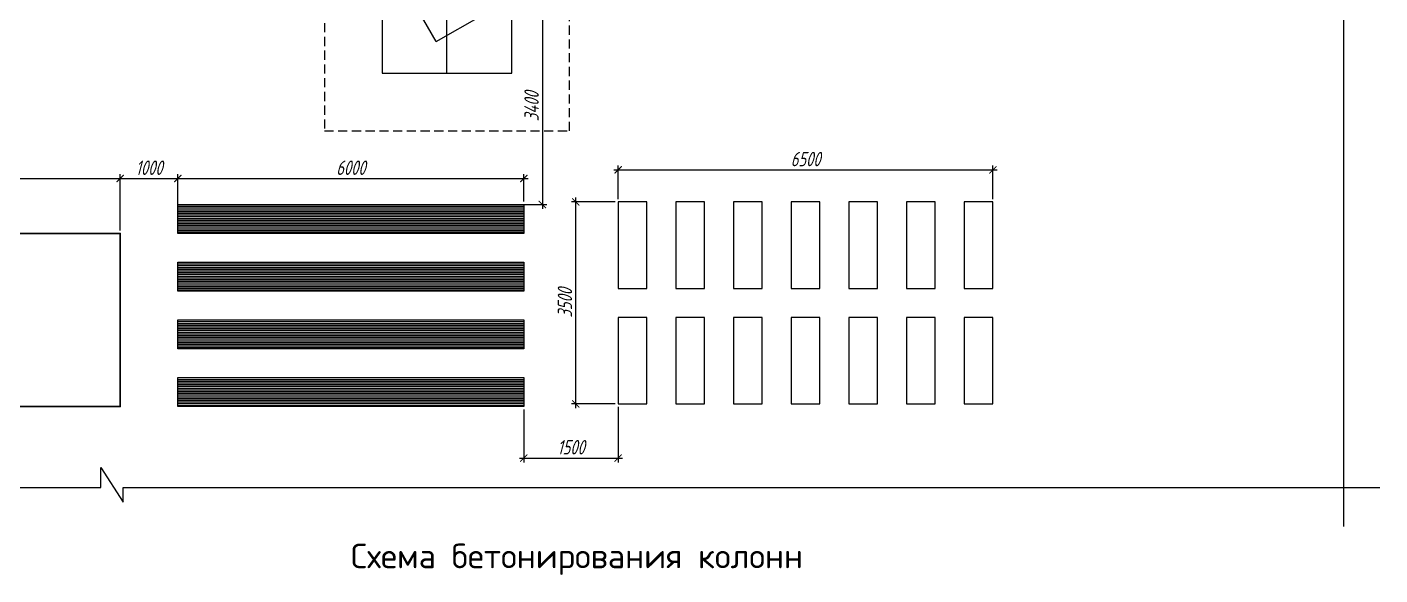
# Model space of a CAD drawing. Header units: millimetres. Extents: x 5763 to 12018931, y 39842 to 3600577.
# Drawn here: x 443604 to 490528, y 256849 to 275832 of the extents above; entities that cross this region are included whole.
import ezdxf

# ---------------------------------------------------------------- set-up
doc = ezdxf.new("R2010")
doc.units = ezdxf.units.MM
doc.linetypes.add('ACAD_ISO04W100', pattern=[30, 24, -3, 0, -3])
doc.linetypes.add('HIDDEN', pattern=[9.525, 6.35, -3.175])
doc.layers.add('Основные', color=7, linetype='Continuous', lineweight=30)
doc.layers.add('Размеры', color=7, linetype='Continuous')
doc.layers.add('тонкие', color=2, linetype='Continuous')
doc.styles.add('ISOCPEUR', font='isocpeur.ttf')
doc.styles.get("Standard").update_dxf_attribs({"font": 'romans.shx', "width": 0.7, "oblique": 15, "height": 500})
doc.dimstyles.new('ISO-25', dxfattribs={"dimtxt": 500, "dimasz": 250, "dimexe": 150, "dimexo": 100, "dimgap": 125, "dimtad": 1, "dimtxsty": 'Standard', "dimblk": 'ARCHTICK', "dimcen": 25, "dimdle": 150, "dimadec": 0, "dimazin": 0, "dimtfac": 1, "dimtmove": 0, "dimatfit": 3, "dimfxl": 1, "dimarcsym": 0})

# ---------------------------------------------------------------- blocks, each defined once
blk = doc.blocks.new('_ArchTick')
at = {"color": 0, "linetype": 'ByBlock', "const_width": 0.15}
blk.add_lwpolyline([(-0.5, -0.5), (0.5, 0.5)], dxfattribs=at)
blk = doc.blocks.new('*D223')
at = {"color": 0, "linetype": 'ACAD_ISO04W100', "lineweight": -2, "transparency": 16777216}
for p, q in [((437683, 270583), (446983, 270583)), ((437833, 268785), (437833, 270733)), ((446833, 268785), (446833, 270733))]:
    blk.add_line(p, q, dxfattribs=at)
at = {"layer": 'Defpoints', "color": 0, "linetype": 'ACAD_ISO04W100', "transparency": 16777216}
for p in [(446833, 270583), (437833, 268685), (446833, 268685)]:
    blk.add_point(p, dxfattribs=at)
at = {"color": 0, "linetype": 'ACAD_ISO04W100', "lineweight": -2, "transparency": 16777216, "xscale": 250, "yscale": 250, "zscale": 250, "rotation": 180}
blk.add_blockref('_ArchTick', (437833, 270583), dxfattribs=at)
at = {"color": 0, "linetype": 'ACAD_ISO04W100', "lineweight": -2, "transparency": 16777216, "xscale": 250, "yscale": 250, "zscale": 250}
blk.add_blockref('_ArchTick', (446833, 270583), dxfattribs=at)
at = {"color": 0, "linetype": 'ACAD_ISO04W100', "transparency": 16777216, "insert": (442333, 270958), "char_height": 500, "attachment_point": 5}
blk.add_mtext('4500', dxfattribs=at)
blk = doc.blocks.new('*D224')
at = {"color": 0, "linetype": 'ACAD_ISO04W100', "lineweight": -2, "transparency": 16777216}
for p, q in [((448683, 270583), (460983, 270583)), ((448833, 269785), (448833, 270733)), ((460833, 269785), (460833, 270733))]:
    blk.add_line(p, q, dxfattribs=at)
at = {"layer": 'Defpoints', "color": 0, "linetype": 'ACAD_ISO04W100', "transparency": 16777216}
for p in [(460833, 270583), (448833, 269685), (460833, 269685)]:
    blk.add_point(p, dxfattribs=at)
at = {"color": 0, "linetype": 'ACAD_ISO04W100', "lineweight": -2, "transparency": 16777216, "xscale": 250, "yscale": 250, "zscale": 250, "rotation": 180}
blk.add_blockref('_ArchTick', (448833, 270583), dxfattribs=at)
at = {"color": 0, "linetype": 'ACAD_ISO04W100', "lineweight": -2, "transparency": 16777216, "xscale": 250, "yscale": 250, "zscale": 250}
blk.add_blockref('_ArchTick', (460833, 270583), dxfattribs=at)
at = {"color": 0, "linetype": 'ACAD_ISO04W100', "transparency": 16777216, "insert": (454833, 270958), "char_height": 500, "width": 1525.12, "attachment_point": 5}
blk.add_mtext('6000', dxfattribs=at)
blk = doc.blocks.new('*D225')
at = {"color": 0, "linetype": 'ACAD_ISO04W100', "lineweight": -2, "transparency": 16777216}
for p, q in [((462635, 262623), (462635, 269923)), ((464005, 269773), (462485, 269773)), ((464005, 262773), (462485, 262773))]:
    blk.add_line(p, q, dxfattribs=at)
at = {"layer": 'Defpoints', "color": 0, "linetype": 'ACAD_ISO04W100', "transparency": 16777216}
for p in [(462635, 269773), (464105, 269773), (464105, 262773)]:
    blk.add_point(p, dxfattribs=at)
at = {"color": 0, "linetype": 'ACAD_ISO04W100', "lineweight": -2, "transparency": 16777216, "xscale": 250, "yscale": 250, "zscale": 250}
for p, rotation in [((462635, 269773), 90), ((462635, 262773), 270)]:
    blk.add_blockref('_ArchTick', p, dxfattribs=dict(at, rotation=rotation))
at = {"color": 0, "linetype": 'ACAD_ISO04W100', "transparency": 16777216, "insert": (462260, 266273), "char_height": 500, "attachment_point": 5, "rotation": 90}
blk.add_mtext('3500', dxfattribs=at)
blk = doc.blocks.new('*D226')
at = {"color": 0, "linetype": 'ACAD_ISO04W100', "lineweight": -2, "transparency": 16777216}
for p, q in [((463955, 270883), (477255, 270883)), ((464105, 269873), (464105, 271033)), ((477105, 269873), (477105, 271033))]:
    blk.add_line(p, q, dxfattribs=at)
at = {"layer": 'Defpoints', "color": 0, "linetype": 'ACAD_ISO04W100', "transparency": 16777216}
for p in [(477105, 270883), (464105, 269773), (477105, 269773)]:
    blk.add_point(p, dxfattribs=at)
at = {"color": 0, "linetype": 'ACAD_ISO04W100', "lineweight": -2, "transparency": 16777216, "xscale": 250, "yscale": 250, "zscale": 250, "rotation": 180}
blk.add_blockref('_ArchTick', (464105, 270883), dxfattribs=at)
at = {"color": 0, "linetype": 'ACAD_ISO04W100', "lineweight": -2, "transparency": 16777216, "xscale": 250, "yscale": 250, "zscale": 250}
blk.add_blockref('_ArchTick', (477105, 270883), dxfattribs=at)
at = {"color": 0, "linetype": 'ACAD_ISO04W100', "transparency": 16777216, "insert": (470605, 271258), "char_height": 500, "attachment_point": 5}
blk.add_mtext('6500', dxfattribs=at)
blk = doc.blocks.new('*D228')
at = {"color": 0, "lineweight": -2, "transparency": 16777216}
for p, q in [((446683, 270583), (448983, 270583)), ((446833, 268785), (446833, 270733)), ((448833, 268785), (448833, 270733))]:
    blk.add_line(p, q, dxfattribs=at)
at = {"layer": 'Defpoints', "color": 0, "transparency": 16777216}
for p in [(448833, 270583), (446833, 268685), (448833, 268685)]:
    blk.add_point(p, dxfattribs=at)
at = {"color": 0, "lineweight": -2, "transparency": 16777216, "xscale": 250, "yscale": 250, "zscale": 250, "rotation": 180}
blk.add_blockref('_ArchTick', (446833, 270583), dxfattribs=at)
at = {"color": 0, "lineweight": -2, "transparency": 16777216, "xscale": 250, "yscale": 250, "zscale": 250}
blk.add_blockref('_ArchTick', (448833, 270583), dxfattribs=at)
at = {"color": 0, "transparency": 16777216, "insert": (447833, 270958), "char_height": 500, "attachment_point": 5}
blk.add_mtext('1000', dxfattribs=at)
blk = doc.blocks.new('*D230')
at = {"color": 0, "lineweight": -2, "transparency": 16777216}
for p, q in [((460833, 262585), (460833, 260749)), ((464105, 262673), (464105, 260749)), ((460683, 260899), (464255, 260899))]:
    blk.add_line(p, q, dxfattribs=at)
at = {"layer": 'Defpoints', "color": 0, "transparency": 16777216}
for p in [(460833, 262685), (464105, 262773), (464105, 260899)]:
    blk.add_point(p, dxfattribs=at)
at = {"color": 0, "lineweight": -2, "transparency": 16777216, "xscale": 250, "yscale": 250, "zscale": 250, "rotation": 180}
blk.add_blockref('_ArchTick', (460833, 260899), dxfattribs=at)
at = {"color": 0, "lineweight": -2, "transparency": 16777216, "xscale": 250, "yscale": 250, "zscale": 250}
blk.add_blockref('_ArchTick', (464105, 260899), dxfattribs=at)
at = {"color": 0, "transparency": 16777216, "insert": (462469, 261274), "char_height": 500, "attachment_point": 5}
blk.add_mtext('1500', dxfattribs=at)
blk = doc.blocks.new('*D234')
at = {"color": 0, "lineweight": -2, "transparency": 16777216}
for p, q in [((460518, 276481), (461627, 276481)), ((461477, 276631), (461477, 269535)), ((460518, 269685), (461627, 269685))]:
    blk.add_line(p, q, dxfattribs=at)
at = {"layer": 'Defpoints', "color": 0, "transparency": 16777216}
for p in [(460418, 276481), (460418, 269685), (461477, 269685)]:
    blk.add_point(p, dxfattribs=at)
at = {"color": 0, "lineweight": -2, "transparency": 16777216, "xscale": 250, "yscale": 250, "zscale": 250}
for p, rotation in [((461477, 276481), 90), ((461477, 269685), 270)]:
    blk.add_blockref('_ArchTick', p, dxfattribs=dict(at, rotation=rotation))
at = {"color": 0, "transparency": 16777216, "insert": (461102, 273083), "char_height": 500, "attachment_point": 5, "rotation": 90}
blk.add_mtext('3400', dxfattribs=at)

msp = doc.modelspace()

# ---------------------------------------------------------------- linework, layer by layer
at = {"linetype": 'HIDDEN', "ltscale": 50}
for p, q in [((453917.70541, 280731.26451), (453917.70541, 272231.26451)), ((462417.70541, 272231.26451), (462417.70541, 280731.26451)), ((453917.70541, 272231.26451), (462417.70541, 272231.26451))]:
    msp.add_line(p, q, dxfattribs=at)
for p, q in [((455917.70541, 278731.26451), (455917.70541, 274231.26451)), ((458167.70541, 274231.26451), (458167.70541, 278731.26451)), ((460417.70541, 274231.26451), (460417.70541, 278731.26451)), ((457793.92199, 275331.3013), (457194.18934, 276376.09229)), ((457793.92199, 275331.3013), (459373.74428, 276238.1535)), ((455917.70541, 274231.26451), (460417.70541, 274231.26451))]:
    msp.add_line(p, q)
at = {"layer": 'Основные', "color": 0}
msp.add_lwpolyline([(437833.441, 268684.74697), (437833.441, 262684.74697), (446833.441, 262684.74697), (446833.441, 268684.74697)], close=True, dxfattribs=at)
at = {"layer": 'Размеры', "color": 0}
for p, q in [((489269.60857, 285279.33583), (489269.60857, 258524.88784)), ((448833.441, 269624.74697), (460833.441, 269624.74697)), ((448833.441, 269564.74697), (460833.441, 269564.74697)), ((448833.441, 269504.74697), (460833.441, 269504.74697)), ((448833.441, 269444.74697), (460833.441, 269444.74697)), ((448833.441, 269384.74697), (460833.441, 269384.74697)), ((448833.441, 269324.74697), (460833.441, 269324.74697)), ((448833.441, 269264.74697), (460833.441, 269264.74697)), ((448833.441, 269204.74697), (460833.441, 269204.74697)), ((448833.441, 269144.74697), (460833.441, 269144.74697)), ((448833.441, 269084.74697), (460833.441, 269084.74697)), ((448833.441, 269024.74697), (460833.441, 269024.74697)), ((448833.441, 268964.74697), (460833.441, 268964.74697)), ((448833.441, 268904.74697), (460833.441, 268904.74697)), ((448833.441, 268844.74697), (460833.441, 268844.74697)), ((448833.441, 268784.74697), (460833.441, 268784.74697)), ((448833.441, 268724.74697), (460833.441, 268724.74697)), ((448833.441, 267624.74697), (460833.441, 267624.74697)), ((448833.441, 267564.74697), (460833.441, 267564.74697)), ((448833.441, 267504.74697), (460833.441, 267504.74697)), ((448833.441, 267444.74697), (460833.441, 267444.74697)), ((448833.441, 267384.74697), (460833.441, 267384.74697)), ((448833.441, 267324.74697), (460833.441, 267324.74697)), ((448833.441, 267264.74697), (460833.441, 267264.74697)), ((448833.441, 267204.74697), (460833.441, 267204.74697)), ((448833.441, 267144.74697), (460833.441, 267144.74697)), ((448833.441, 267084.74697), (460833.441, 267084.74697)), ((448833.441, 267024.74697), (460833.441, 267024.74697)), ((448833.441, 266964.74697), (460833.441, 266964.74697)), ((448833.441, 266904.74697), (460833.441, 266904.74697)), ((448833.441, 266844.74697), (460833.441, 266844.74697)), ((448833.441, 266784.74697), (460833.441, 266784.74697)), ((448833.441, 266724.74697), (460833.441, 266724.74697)), ((448833.441, 265624.74697), (460833.441, 265624.74697)), ((448833.441, 265564.74697), (460833.441, 265564.74697)), ((448833.441, 265504.74697), (460833.441, 265504.74697)), ((448833.441, 265444.74697), (460833.441, 265444.74697)), ((448833.441, 265384.74697), (460833.441, 265384.74697)), ((448833.441, 265324.74697), (460833.441, 265324.74697)), ((448833.441, 265264.74697), (460833.441, 265264.74697)), ((448833.441, 265204.74697), (460833.441, 265204.74697)), ((448833.441, 265144.74697), (460833.441, 265144.74697)), ((448833.441, 265084.74697), (460833.441, 265084.74697)), ((448833.441, 265024.74697), (460833.441, 265024.74697)), ((448833.441, 264964.74697), (460833.441, 264964.74697)), ((448833.441, 264904.74697), (460833.441, 264904.74697)), ((448833.441, 264844.74697), (460833.441, 264844.74697)), ((448833.441, 264784.74697), (460833.441, 264784.74697)), ((448833.441, 264724.74697), (460833.441, 264724.74697)), ((448833.441, 263624.74697), (460833.441, 263624.74697)), ((448833.441, 263564.74697), (460833.441, 263564.74697)), ((448833.441, 263504.74697), (460833.441, 263504.74697)), ((448833.441, 263444.74697), (460833.441, 263444.74697)), ((448833.441, 263384.74697), (460833.441, 263384.74697)), ((448833.441, 263324.74697), (460833.441, 263324.74697)), ((448833.441, 263264.74697), (460833.441, 263264.74697)), ((448833.441, 263204.74697), (460833.441, 263204.74697)), ((448833.441, 263144.74697), (460833.441, 263144.74697)), ((448833.441, 263084.74697), (460833.441, 263084.74697)), ((448833.441, 263024.74697), (460833.441, 263024.74697)), ((448833.441, 262964.74697), (460833.441, 262964.74697)), ((448833.441, 262904.74697), (460833.441, 262904.74697)), ((448833.441, 262844.74697), (460833.441, 262844.74697)), ((448833.441, 262784.74697), (460833.441, 262784.74697)), ((448833.441, 262724.74697), (460833.441, 262724.74697)), ((446165.03618, 259883.53565), (446165.03618, 260576.28134)), ((446165.03618, 260576.28134), (446931.91906, 259372.59641)), ((421945.18464, 259883.53565), (446165.03618, 259883.53565)), ((446931.91906, 259372.59641), (446931.91906, 259883.53565)), ((446931.91906, 259883.53565), (490527.99944, 259883.53565))]:
    msp.add_line(p, q, dxfattribs=at)
for points in [[(448833.441, 268684.74697), (448833.441, 269684.74697), (460833.441, 269684.74697), (460833.441, 268684.74697)], [(448833.441, 266684.74697), (448833.441, 267684.74697), (460833.441, 267684.74697), (460833.441, 266684.74697)], [(448833.441, 264684.74697), (448833.441, 265684.74697), (460833.441, 265684.74697), (460833.441, 264684.74697)], [(448833.441, 262684.74697), (448833.441, 263684.74697), (460833.441, 263684.74697), (460833.441, 262684.74697)]]:
    msp.add_lwpolyline(points, close=True, dxfattribs=at)
at = {"layer": 'тонкие', "color": 0}
for points in [[(464104.6354, 266773.48652), (465104.6354, 266773.48652), (465104.6354, 269773.48652), (464104.6354, 269773.48652)], [(466104.6354, 266773.48652), (467104.6354, 266773.48652), (467104.6354, 269773.48652), (466104.6354, 269773.48652)], [(468104.6354, 266773.48652), (469104.6354, 266773.48652), (469104.6354, 269773.48652), (468104.6354, 269773.48652)], [(470104.6354, 266773.48652), (471104.6354, 266773.48652), (471104.6354, 269773.48652), (470104.6354, 269773.48652)], [(472104.6354, 266773.48652), (473104.6354, 266773.48652), (473104.6354, 269773.48652), (472104.6354, 269773.48652)], [(474104.6354, 266773.48652), (475104.6354, 266773.48652), (475104.6354, 269773.48652), (474104.6354, 269773.48652)], [(476104.6354, 266773.48652), (477104.6354, 266773.48652), (477104.6354, 269773.48652), (476104.6354, 269773.48652)], [(464104.6354, 262773.48652), (465104.6354, 262773.48652), (465104.6354, 265773.48652), (464104.6354, 265773.48652)], [(466104.6354, 262773.48652), (467104.6354, 262773.48652), (467104.6354, 265773.48652), (466104.6354, 265773.48652)], [(468104.6354, 262773.48652), (469104.6354, 262773.48652), (469104.6354, 265773.48652), (468104.6354, 265773.48652)], [(470104.6354, 262773.48652), (471104.6354, 262773.48652), (471104.6354, 265773.48652), (470104.6354, 265773.48652)], [(472104.6354, 262773.48652), (473104.6354, 262773.48652), (473104.6354, 265773.48652), (472104.6354, 265773.48652)], [(474104.6354, 262773.48652), (475104.6354, 262773.48652), (475104.6354, 265773.48652), (474104.6354, 265773.48652)], [(476104.6354, 262773.48652), (477104.6354, 262773.48652), (477104.6354, 265773.48652), (476104.6354, 265773.48652)]]:
    msp.add_lwpolyline(points, close=True, dxfattribs=at)

# ---------------------------------------------------------------- texts
at = {"color": 0, "lineweight": 20, "style": 'ISOCPEUR'}
msp.add_text('Схема бетонирования колонн', height=851.968, dxfattribs=at).set_placement((454832.14813, 257080.44865))

# ---------------------------------------------------------------- dimensions: what is measured, and where the dimension line sits
dim = msp.add_linear_dim(base=(461476.69272, 269684.74697), p1=(460417.70541, 276481.26451), p2=(460417.70541, 269684.74697), angle=90, text='3400', dimstyle='ISO-25')
dim.commit()
dim.dimension.update_dxf_attribs({"geometry": '*D234', "text_midpoint": (461101.69272, 273083.00574)})
at = {"linetype": 'ACAD_ISO04W100'}
for base, p1, p2, text, picture, middle in [((446833.441, 270582.90886), (437833.441, 268684.74697), (446833.441, 268684.74697), '4500', '*D223', (442333.441, 270957.90886)), ((460833.441, 270582.90886), (448833.441, 269684.74697), (460833.441, 269684.74697), '6000', '*D224', (454833.441, 270957.90886)), ((477104.6354, 270882.57268), (464104.6354, 269773.48652), (477104.6354, 269773.48652), '6500', '*D226', (470604.6354, 271257.57268))]:
    dim = msp.add_linear_dim(base=base, p1=p1, p2=p2, text=text, dimstyle='ISO-25', dxfattribs=at)
    dim.commit()
    dim.dimension.update_dxf_attribs({"geometry": picture, "text_midpoint": middle})
for base, p1, p2, text, picture, middle in [((448833.441, 270582.90886), (446833.441, 268684.74697), (448833.441, 268684.74697), '1000', '*D228', (447833.441, 270957.90886)), ((464104.6354, 260898.56669), (460833.441, 262684.74697), (464104.6354, 262773.48652), '1500', '*D230', (462469.0382, 261273.56669))]:
    dim = msp.add_linear_dim(base=base, p1=p1, p2=p2, text=text, dimstyle='ISO-25')
    dim.commit()
    dim.dimension.update_dxf_attribs({"geometry": picture, "text_midpoint": middle})
dim = msp.add_linear_dim(base=(462634.96868, 269773.48652), p1=(464104.6354, 262773.48652), p2=(464104.6354, 269773.48652), angle=90, text='3500', dimstyle='ISO-25', dxfattribs=at)
dim.commit()
dim.dimension.update_dxf_attribs({"geometry": '*D225', "text_midpoint": (462259.96868, 266273.48652)})

doc.saveas('drawing.dxf')
